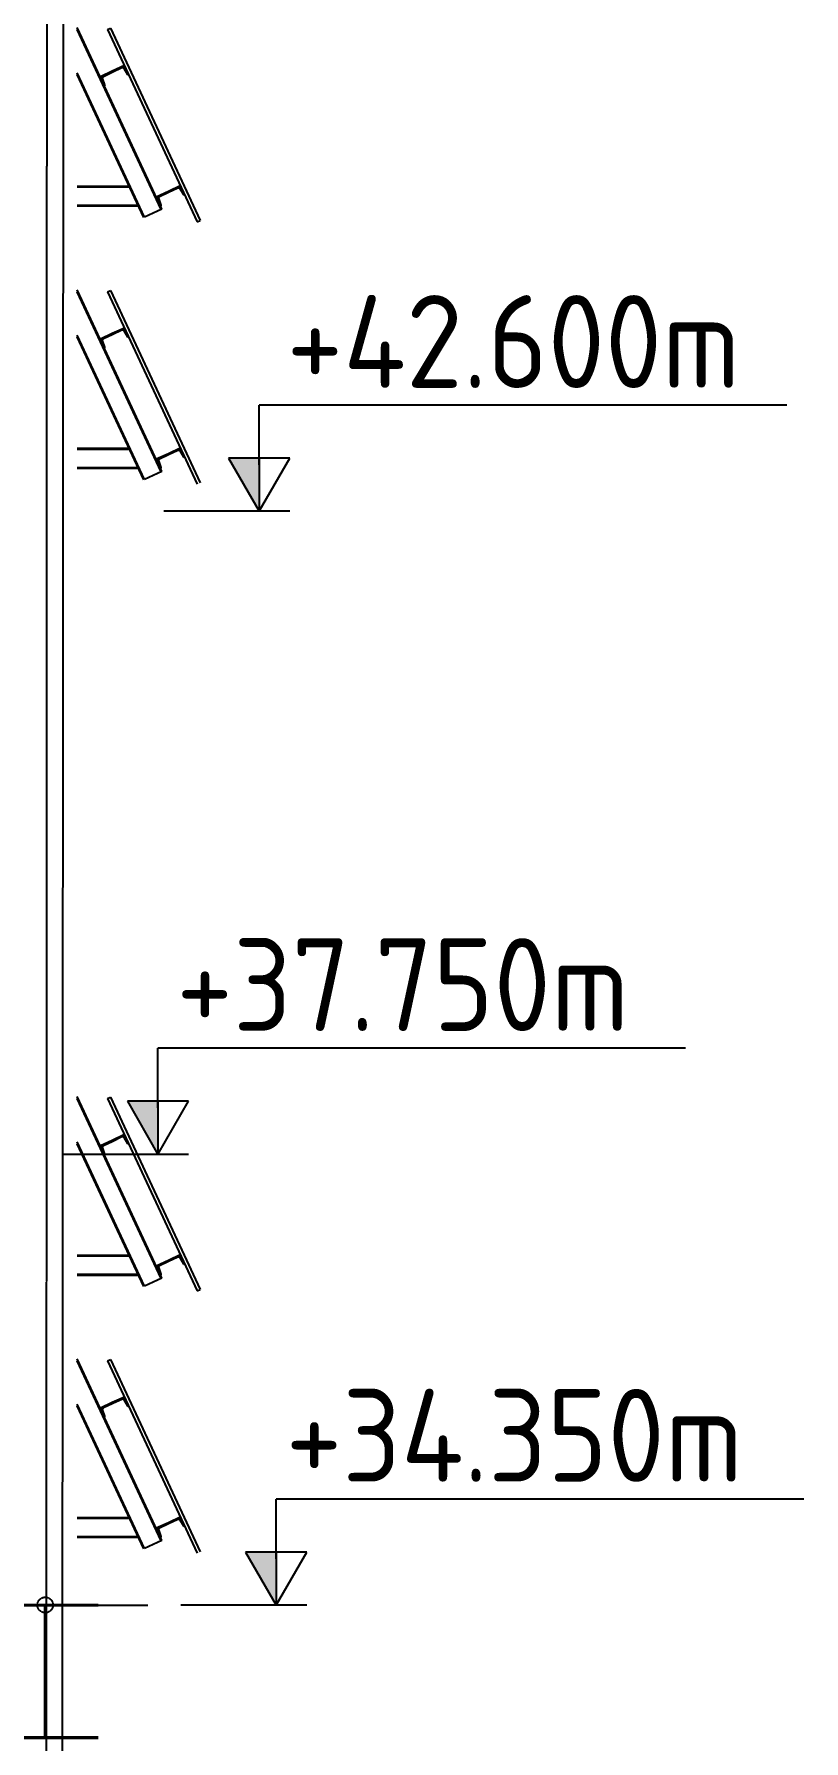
# Model space of a CAD drawing. Header units: millimetres. Extents: x -1263456 to 2767218, y -83310 to 50301.
# Drawn here: x 1108976 to 1114781, y -37203 to -24331 of the extents above; entities that cross this region are included whole.
import ezdxf

# ---------------------------------------------------------------- set-up
doc = ezdxf.new("R2010")
doc.units = ezdxf.units.MM
doc.linetypes.add('AM_ISO08W050', pattern=[18, 12, -1.5, 3, -1.5])
doc.layers.add('AM-8', color=1, linetype='Continuous')
for name, color, linetype, lineweight in [('AM_0', 7, 'Continuous', 50), ('AM_4', 3, 'Continuous', 25), ('AM_5', 3, 'Continuous', 25), ('AM_6', 2, 'Continuous', 35), ('AM_7', 4, 'AM_ISO08W050', 25), ('AM_8', 1, 'Continuous', 25), ('Stahlbau-AM_8', 1, 'Continuous', 25)]:
    doc.layers.add(name, color=color, linetype=linetype, lineweight=lineweight)
doc.styles.get("Standard").update_dxf_attribs({"font": 'ISOCP.SHX', "width": 0.7})

# ---------------------------------------------------------------- blocks, each defined once
blk = doc.blocks.new('grid a')
at = {"layer": 'AM_4'}
blk.add_hatch(color=256, dxfattribs=at).paths.add_polyline_path([(7.19, 0), (7.19, 4), (4.88, 4)])
for p, q in [((46.98, 8), (7.19, 8)), ((7.19, 3.5), (7.19, 8)), ((9.5, 4), (4.88, 4)), ((4.88, 4), (7.19, 0)), ((7.19, 4), (7.19, 0)), ((7.19, 0), (9.5, 4))]:
    blk.add_line(p, q, dxfattribs=at)
at = {"layer": 'AM_5'}
blk.add_line((9.5, 0), (0, 0), dxfattribs=at)
at = {"layer": 'AM_6', "color": 30}
blk.add_attdef('A', (8.6, 9.3), '', height=7, dxfattribs=at)
blk = doc.blocks.new('E322')
at = {"layer": 'AM-8'}
for p, q in [((1235654, -27736, 0), (1235016, -26367, 0)), ((1235649, -27738, 0), (1235016, -26381, 0)), ((1235244, -26382, 0), (1235267, -26372, 0)), ((1235244, -26382, 0), (1235920, -27832, 0)), ((1235267, -26372, 0), (1235943, -27822, 0)), ((1235524, -27797, 0), (1235016, -26708, 0)), ((1235519, -27799, 0), (1235016, -26722, 0)), ((1235190, -26739, 0), (1235371, -26654, 0)), ((1235409, -27565, 0), (1235016, -27565, 0)), ((1235412, -27571, 0), (1235016, -27571, 0)), ((1235476, -27709, 0), (1235016, -27709, 0)), ((1235479, -27715, 0), (1235016, -27715, 0)), ((1235654, -27736, 0), (1235524, -27797, 0)), ((1235920, -27832, 0), (1235943, -27822, 0)), ((1235654, -29714, 0), (1235016, -28345, 0)), ((1235649, -29717, 0), (1235016, -28359, 0)), ((1235244, -28361, 0), (1235267, -28350, 0)), ((1235244, -28361, 0), (1235920, -29811, 0)), ((1235267, -28350, 0), (1235943, -29800, 0)), ((1235524, -29775, 0), (1235016, -28686, 0)), ((1235519, -29777, 0), (1235016, -28700, 0)), ((1235409, -29543, 0), (1235016, -29543, 0)), ((1235412, -29549, 0), (1235016, -29549, 0)), ((1235476, -29687, 0), (1235016, -29687, 0)), ((1235479, -29693, 0), (1235016, -29693, 0)), ((1235654, -29714, 0), (1235524, -29775, 0))]:
    blk.add_line(p, q, dxfattribs=at)
at = {"layer": 'AM-8', "elevation": 0}
for points in [[(1235283, -26702), (1235353, -26669, -0.383987), (1235367, -26674), (1235395, -26720, 0.432208), (1235403, -26722), (1235371, -26654), (1235280, -26697), (1235190, -26739), (1235221, -26807, 0.432208), (1235225, -26800), (1235207, -26748, -0.383987), (1235213, -26735)], [(1235705, -27608), (1235775, -27576, -0.383987), (1235789, -27580), (1235817, -27627, 0.432208), (1235825, -27629), (1235793, -27561), (1235703, -27603), (1235612, -27645), (1235644, -27713, 0.432208), (1235648, -27706), (1235630, -27654, -0.383987), (1235636, -27641)], [(1235283, -28680), (1235353, -28648, -0.383987), (1235367, -28652), (1235395, -28699, 0.432208), (1235403, -28701), (1235371, -28633), (1235280, -28675), (1235190, -28717), (1235221, -28785, 0.432208), (1235225, -28778), (1235207, -28726, -0.383987), (1235213, -28713)], [(1235705, -29587), (1235775, -29554, -0.383987), (1235789, -29558), (1235817, -29605, 0.432208), (1235825, -29607), (1235793, -29539), (1235703, -29581), (1235612, -29623), (1235644, -29691, 0.432208), (1235648, -29684), (1235630, -29633, -0.383987), (1235636, -29619)]]:
    blk.add_lwpolyline(points, format="xyb", close=True, dxfattribs=at)

msp = doc.modelspace()

# ---------------------------------------------------------------- linework, layer by layer
at = {"layer": 'AM_4', "elevation": 2.1}
msp.add_lwpolyline([(1109400.7, -36179.7), (1109400.7, -36179.7), (1108719.2, -36179.7)], dxfattribs=at)
at = {"layer": 'AM_7'}
msp.add_line((1109059.9, -70529.7), (1109076.6, -14579.8, 14180779.6), dxfattribs=at)
msp.add_circle((1109059.9, -36178.2, -1.2), 58.8, dxfattribs=at)
at = {"layer": 'AM_8'}
msp.add_line((1109184.9, -46279.7, 0), (1109201.6, -14579.8, 14180779.8), dxfattribs=at)
at = {"layer": 'AM_8', "const_width": 25}
for points, elevation in [([(1108659.9, -36179.7), (1109459.9, -36179.7)], 2.1), ([(1109059.9, -36178.2), (1109059.9, -37178.2)], -1.2), ([(1108659.9, -37179.7), (1109459.9, -37179.7)], 2.1)]:
    msp.add_lwpolyline(points, dxfattribs=dict(at, elevation=elevation))
at = {"layer": 'Stahlbau-AM_8'}
msp.add_line((1107984.9, -36179.7, -0.2), (1109832.8, -36179.7, 2), dxfattribs=at)

# ---------------------------------------------------------------- block references
at = {"layer": 'AM_0'}
for p in [(-125714.2, 2085.8, 0), (-125714.2, -5977.1, 0.1)]:
    msp.add_blockref('E322', p, dxfattribs=at)
ref = msp.add_blockref('grid a', (1109954.9, -27929.7, 0.1), dxfattribs=dict(at, xscale=99.99998750002123, yscale=99.99998750025406, zscale=99.99998750005713))
ref.add_attrib('A', '+42.600m', (1110879.6, -26999.2, 0.1), dxfattribs={"layer": 'AM_6', "color": 30, "height": 700})
ref = msp.add_blockref('grid a', (1109191.3, -32779.7), dxfattribs=dict(at, xscale=99.99998750002123, yscale=99.99998750025406, zscale=99.99998750005713))
ref.add_attrib('A', '+37.750m', (1110048.4, -31849.2), dxfattribs={"layer": 'AM_6', "color": 30, "height": 700})
ref = msp.add_blockref('grid a', (1110083.3, -36179.7, 1.2), dxfattribs=dict(at, xscale=99.99998750002123, yscale=99.99998750025406, zscale=99.99998750005713))
ref.add_attrib('A', '+34.350m', (1110872.9, -35249.2, 1.2), dxfattribs={"layer": 'AM_6', "color": 30, "height": 700})

doc.saveas('drawing.dxf')
